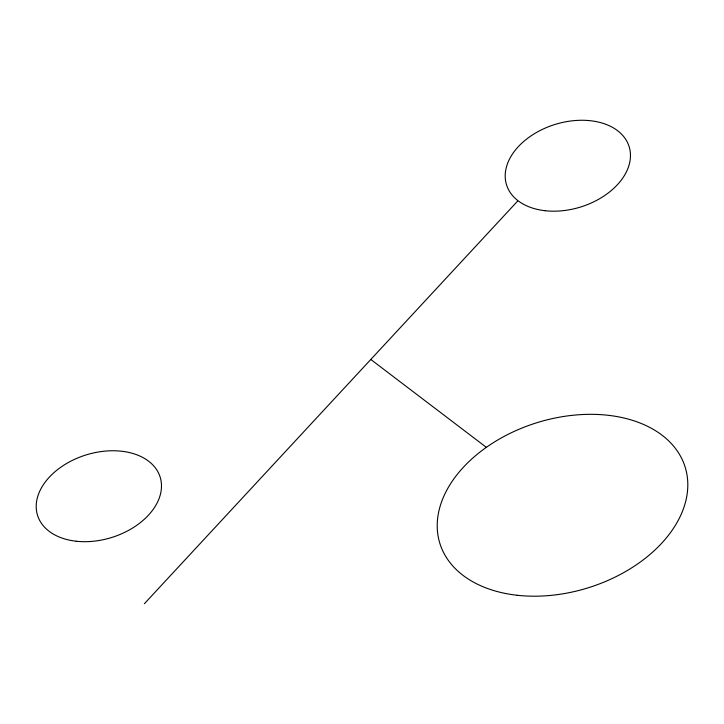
<?xml version="1.0" encoding="UTF-8"?>
<svg xmlns="http://www.w3.org/2000/svg" width="724" height="724" viewBox="0 0 724 724"><rect width="100%" height="100%" fill="white"/><g stroke="black" fill="none" stroke-linecap="round" stroke-linejoin="round"><path stroke-width="1.09" d="M144.375 603.726L517.579 201.136M370.806 359.475L486.347 447.341M517.217 595.273A128.438 86.437 -17.3 0 0 686.334 471.496A128.438 86.437 -17.3 0 0 484.003 449.025A128.438 86.437 -17.3 0 0 517.217 595.273M545.181 210.729A64.219 43.223 -17.3 0 0 629.735 148.845A64.219 43.223 -17.3 0 0 528.574 137.605A64.219 43.223 -17.3 0 0 545.181 210.729M76.192 541.226A64.219 43.223 -17.3 0 0 160.746 479.333A64.219 43.223 -17.3 0 0 59.585 468.102A64.219 43.223 -17.3 0 0 76.192 541.226"/></g></svg>
